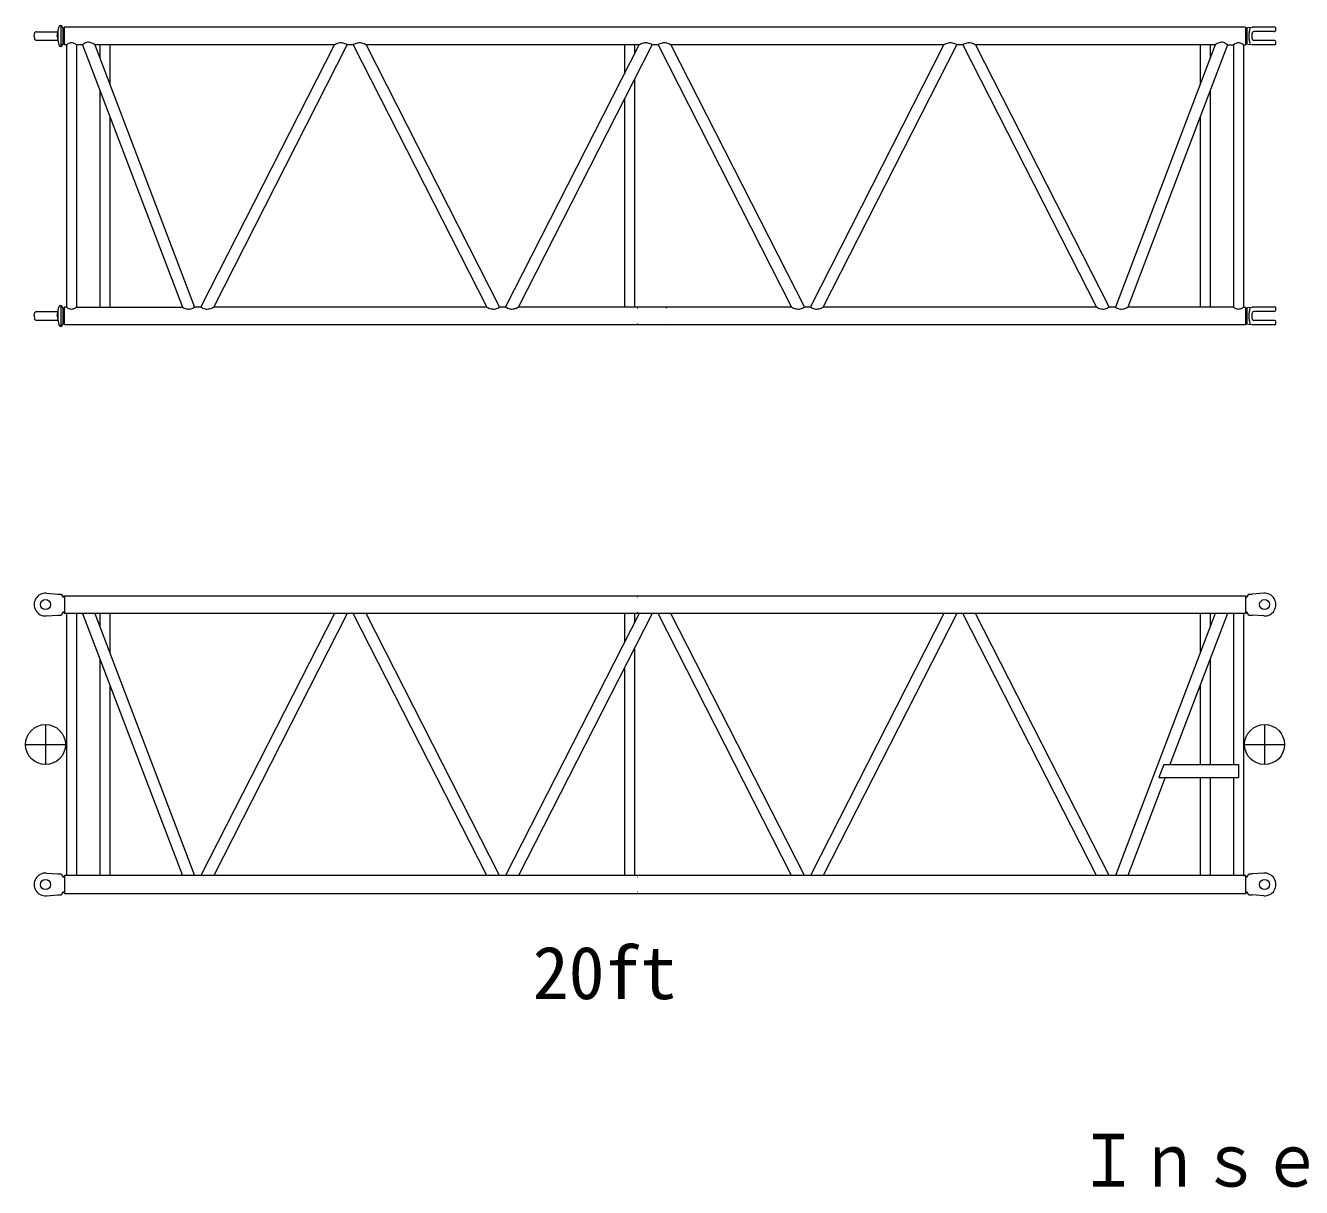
# Model space of a CAD drawing. Units: millimetres on the paper. Extents: x -420 to 420, y -297 to 297.
# Drawn here: x -255.3 to -148.9, y -96.3 to 0.5 of the extents above; entities that cross this region are included whole.
import ezdxf
from ezdxf.enums import TextEntityAlignment as Align

# ---------------------------------------------------------------- set-up
doc = ezdxf.new("R2010")
doc.units = ezdxf.units.MM
doc.linetypes.add('CHAIN1', pattern=[8, 5, -1, 1, -1])
doc.layers.add('0-0_0', color=7, linetype='Continuous', lineweight=18)
doc.styles.add('ＭＳ ゴシック', font='')
doc.styles.get('ＭＳ ゴシック').set_extended_font_data('MS Gothic')

msp = doc.modelspace()

# ---------------------------------------------------------------- linework, layer by layer
at = {"layer": '0-0_0'}
for p, q in [((-254.367, 0.031), (-252.645, 0.031)), ((-252.638, -0.328), (-252.508, 0.41)), ((-252.575, 0.031), (-252.575, -0.686)), ((-252.344, 0.547), (-252.296, 0.547)), ((-252.296, 0.547), (-252.166, 0.322)), ((-252.296, -1.203), (-252.296, 0.547)), ((-252.157, 0.294), (-252.157, -0.961)), ((-252.137, 0.306), (-252.075, 0.306)), ((-252.013, 0.413), (-252.075, 0.306)), ((-252.075, -0.961), (-252.075, 0.306)), ((-252.013, -1.068), (-252.013, 0.413)), ((-153.604, 0.413), (-252.013, 0.413)), ((-153.604, 0.413), (-153.542, 0.306)), ((-153.604, 0.413), (-153.604, -1.068)), ((-153.542, -0.961), (-153.542, 0.306)), ((-153.542, 0.306), (-153.48, 0.306)), ((-153.46, -0.967), (-153.46, 0.312)), ((-153.415, 0.384), (-153.451, 0.322)), ((-153.415, 0.384), (-153.042, 0.414)), ((-151.142, 0.414), (-153.042, 0.414)), ((-151.225, 0.043), (-152.908, 0.043)), ((-151.058, 0.21), (-151.058, 0.331)), ((-254.558, -0.328), (-254.532, -0.116)), ((-254.558, -0.328), (-254.532, -0.54)), ((-254.367, -0.686), (-252.645, -0.686)), ((-252.638, -0.328), (-252.508, -1.065)), ((-252.166, -0.978), (-252.296, -1.203)), ((-252.075, -0.961), (-252.137, -0.961)), ((-252.013, -1.068), (-252.075, -0.961)), ((-153.604, -1.068), (-153.542, -0.961)), ((-153.542, -0.961), (-153.48, -0.961)), ((-153.415, -1.04), (-153.451, -0.978)), ((-153.042, -1.069), (-153.415, -1.04)), ((-153.042, -0.565), (-153.042, -0.09)), ((-151.225, -0.698), (-152.908, -0.698)), ((-151.058, -0.986), (-151.058, -0.865)), ((-252.344, -1.203), (-252.296, -1.203)), ((-251.865, -1.068), (-252.013, -1.068)), ((-251.865, -1.068), (-251.865, -22.92)), ((-250.518, -1.068), (-251.018, -1.068)), ((-251.018, -1.068), (-251.018, -22.92)), ((-250.518, -1.068), (-242.202, -22.92)), ((-229.527, -1.068), (-249.498, -1.068)), ((-249.498, -1.068), (-241.182, -22.92)), ((-249.082, -1.068), (-249.082, -2.163)), ((-248.235, -1.068), (-248.235, -4.388)), ((-240.66, -22.92), (-229.527, -1.068)), ((-239.59, -22.92), (-228.457, -1.068)), ((-227.96, -1.068), (-228.457, -1.068)), ((-227.96, -1.068), (-216.827, -22.92)), ((-226.89, -1.068), (-215.757, -22.92)), ((-204.127, -1.068), (-226.89, -1.068)), ((-215.26, -22.92), (-204.127, -1.068)), ((-214.19, -22.92), (-203.057, -1.068)), ((-205.365, -1.068), (-205.365, -3.499)), ((-204.518, -1.068), (-204.518, -1.837)), ((-202.56, -1.068), (-203.057, -1.068)), ((-202.56, -1.068), (-191.427, -22.92)), ((-201.49, -1.068), (-190.357, -22.92)), ((-178.727, -1.068), (-201.49, -1.068)), ((-189.86, -22.92), (-178.727, -1.068)), ((-188.79, -22.92), (-177.657, -1.068)), ((-177.16, -1.068), (-177.657, -1.068)), ((-177.16, -1.068), (-166.027, -22.92)), ((-156.118, -1.068), (-176.09, -1.068)), ((-176.09, -1.068), (-164.957, -22.92)), ((-156.118, -1.068), (-164.435, -22.92)), ((-155.098, -1.068), (-163.415, -22.92)), ((-157.382, -1.068), (-157.382, -4.388)), ((-156.535, -1.068), (-156.535, -2.163)), ((-155.098, -1.068), (-154.598, -1.068)), ((-154.598, -1.068), (-154.598, -22.92)), ((-153.752, -1.068), (-153.752, -22.92)), ((-153.752, -1.068), (-153.604, -1.068)), ((-151.142, -1.069), (-153.042, -1.069)), ((-204.518, -3.937), (-204.518, -22.92)), ((-249.082, -4.843), (-249.082, -22.92)), ((-156.535, -4.843), (-156.535, -22.92)), ((-205.365, -5.599), (-205.365, -22.92)), ((-248.235, -7.068), (-248.235, -22.92)), ((-157.382, -7.068), (-157.382, -22.92)), ((-254.367, -23.303), (-252.645, -23.303)), ((-252.638, -23.661), (-252.508, -22.924)), ((-252.575, -23.303), (-252.575, -24.019)), ((-252.344, -22.786), (-252.296, -22.786)), ((-252.296, -24.536), (-252.296, -22.786)), ((-252.296, -22.786), (-252.166, -23.011)), ((-252.157, -23.039), (-252.157, -24.294)), ((-252.137, -23.028), (-252.075, -23.028)), ((-252.013, -22.92), (-252.075, -23.028)), ((-252.075, -24.294), (-252.075, -23.028)), ((-252.013, -24.402), (-252.013, -22.92)), ((-251.865, -22.92), (-252.013, -22.92)), ((-251.018, -22.92), (-242.202, -22.92)), ((-240.66, -22.92), (-241.181, -22.92)), ((-216.826, -22.92), (-239.59, -22.92)), ((-215.236, -22.92), (-215.757, -22.92)), ((-191.427, -22.92), (-214.215, -22.92)), ((-189.86, -22.92), (-190.357, -22.92)), ((-166.027, -22.92), (-188.79, -22.92)), ((-164.435, -22.92), (-164.957, -22.92)), ((-154.598, -22.92), (-163.415, -22.92)), ((-153.752, -22.92), (-153.604, -22.92)), ((-153.604, -22.92), (-153.542, -23.028)), ((-153.604, -22.92), (-153.604, -24.402)), ((-153.542, -24.294), (-153.542, -23.028)), ((-153.542, -23.028), (-153.48, -23.028)), ((-153.46, -24.301), (-153.46, -23.021)), ((-153.415, -22.949), (-153.451, -23.011)), ((-153.415, -22.949), (-153.042, -22.919)), ((-151.142, -22.919), (-153.042, -22.919)), ((-151.225, -23.29), (-152.908, -23.29)), ((-151.058, -23.123), (-151.058, -23.003)), ((-254.558, -23.661), (-254.532, -23.449)), ((-254.558, -23.661), (-254.532, -23.873)), ((-254.367, -24.019), (-252.645, -24.019)), ((-252.638, -23.661), (-252.508, -24.398)), ((-252.166, -24.311), (-252.296, -24.536)), ((-252.075, -24.294), (-252.137, -24.294)), ((-252.013, -24.402), (-252.075, -24.294)), ((-153.604, -24.402), (-252.013, -24.402)), ((-153.604, -24.402), (-153.542, -24.294)), ((-153.542, -24.294), (-153.48, -24.294)), ((-153.415, -24.373), (-153.451, -24.311)), ((-153.042, -24.403), (-153.415, -24.373)), ((-153.042, -23.898), (-153.042, -23.423)), ((-151.142, -24.403), (-153.042, -24.403)), ((-151.225, -24.032), (-152.908, -24.032)), ((-151.058, -24.319), (-151.058, -24.198)), ((-252.344, -24.536), (-252.296, -24.536)), ((-253.537, -46.775), (-252.575, -46.848)), ((-152.08, -46.775), (-153.042, -46.848)), ((-252.575, -46.848), (-252.296, -46.848)), ((-252.296, -46.848), (-252.166, -47.073)), ((-252.137, -47.089), (-252.092, -47.089)), ((-252.092, -47.089), (-252.03, -46.982)), ((-252.03, -46.982), (-153.587, -46.982)), ((-252.03, -46.982), (-252.03, -48.464)), ((-252.03, -46.982), (-252.03, -48.464)), ((-153.525, -47.089), (-153.587, -46.982)), ((-153.587, -46.982), (-153.587, -48.464)), ((-153.525, -47.089), (-153.48, -47.089)), ((-153.451, -47.073), (-153.321, -46.848)), ((-153.321, -46.848), (-153.042, -46.848)), ((-253.537, -48.67), (-252.575, -48.598)), ((-252.575, -48.598), (-252.296, -48.598)), ((-252.166, -48.373), (-252.296, -48.598)), ((-252.092, -48.356), (-252.137, -48.356)), ((-252.092, -48.356), (-252.03, -48.464)), ((-153.587, -48.464), (-252.03, -48.464)), ((-251.865, -48.464), (-251.865, -70.315)), ((-251.018, -48.464), (-251.018, -70.315)), ((-250.518, -48.464), (-242.202, -70.315)), ((-249.498, -48.464), (-241.182, -70.315)), ((-249.082, -48.464), (-249.082, -49.558)), ((-248.235, -48.464), (-248.235, -51.783)), ((-229.527, -48.464), (-240.66, -70.315)), ((-228.457, -48.464), (-239.59, -70.315)), ((-216.827, -70.315), (-227.96, -48.464)), ((-215.757, -70.315), (-226.89, -48.464)), ((-204.127, -48.464), (-215.26, -70.315)), ((-203.057, -48.464), (-214.19, -70.315)), ((-205.365, -48.464), (-205.365, -50.894)), ((-204.518, -48.464), (-204.518, -49.232)), ((-191.427, -70.315), (-202.56, -48.464)), ((-190.357, -70.315), (-201.49, -48.464)), ((-178.727, -48.464), (-189.86, -70.315)), ((-177.657, -48.464), (-188.79, -70.315)), ((-166.027, -70.315), (-177.16, -48.464)), ((-164.957, -70.315), (-176.09, -48.464)), ((-156.118, -48.464), (-164.435, -70.315)), ((-155.098, -48.464), (-159.891, -61.056)), ((-157.382, -48.464), (-157.382, -51.783)), ((-156.535, -48.464), (-156.535, -49.558)), ((-154.598, -48.464), (-154.598, -61.056)), ((-153.752, -48.464), (-153.752, -70.315)), ((-153.525, -48.356), (-153.587, -48.464)), ((-153.525, -48.356), (-153.48, -48.356)), ((-153.321, -48.598), (-153.451, -48.373)), ((-153.321, -48.598), (-153.042, -48.598)), ((-152.08, -48.67), (-153.042, -48.598)), ((-204.518, -51.416), (-204.518, -70.315)), ((-249.082, -52.239), (-249.082, -70.315)), ((-205.365, -52.994), (-205.365, -70.315)), ((-156.535, -52.239), (-156.535, -61.056)), ((-248.235, -54.463), (-248.235, -70.315)), ((-157.382, -54.463), (-157.382, -61.056)), ((-160.401, -61.056), (-160.813, -62.139)), ((-160.401, -61.056), (-154.175, -61.056)), ((-154.175, -61.056), (-154.175, -62.139)), ((-160.303, -62.139), (-163.415, -70.315)), ((-160.813, -62.139), (-154.175, -62.139)), ((-157.382, -62.139), (-157.382, -70.315)), ((-156.535, -62.139), (-156.535, -70.315)), ((-154.598, -62.139), (-154.598, -70.315)), ((-253.537, -70.109), (-252.575, -70.181)), ((-252.575, -70.181), (-252.296, -70.181)), ((-252.296, -70.181), (-252.166, -70.406)), ((-153.451, -70.406), (-153.321, -70.181)), ((-153.321, -70.181), (-153.042, -70.181)), ((-152.08, -70.109), (-153.042, -70.181)), ((-252.137, -70.423), (-252.092, -70.423)), ((-252.092, -70.423), (-252.03, -70.315)), ((-252.03, -70.315), (-252.03, -71.797)), ((-153.587, -70.315), (-252.03, -70.315)), ((-153.752, -70.315), (-153.587, -70.315)), ((-153.525, -70.423), (-153.587, -70.315)), ((-153.587, -70.315), (-153.587, -71.797)), ((-153.525, -70.423), (-153.48, -70.423)), ((-253.537, -72.003), (-252.575, -71.931)), ((-252.575, -71.931), (-252.296, -71.931)), ((-252.166, -71.706), (-252.296, -71.931)), ((-252.092, -71.689), (-252.137, -71.689)), ((-252.092, -71.689), (-252.03, -71.797)), ((-252.03, -71.797), (-153.587, -71.797)), ((-153.525, -71.689), (-153.587, -71.797)), ((-153.525, -71.689), (-153.48, -71.689)), ((-153.321, -71.931), (-153.451, -71.706)), ((-153.321, -71.931), (-153.042, -71.931)), ((-152.08, -72.003), (-153.042, -71.931))]:
    msp.add_line(p, q, dxfattribs=at)
at = {"layer": '0-0_0', "linetype": 'CHAIN1'}
for p, q in [((-253.608, -57.723), (-253.608, -61.056)), ((-152.008, -57.723), (-152.008, -61.056)), ((-255.275, -59.389), (-251.942, -59.389)), ((-153.675, -59.389), (-150.342, -59.389))]:
    msp.add_line(p, q, dxfattribs=at)
at = {"layer": '0-0_0'}
for centre, radius in [((-253.608, -47.723), 0.417), ((-152.008, -47.723), 0.417), ((-253.608, -59.389), 1.667), ((-152.008, -59.389), 1.667), ((-253.608, -71.056), 0.425), ((-152.008, -71.056), 0.417)]:
    msp.add_circle(centre, radius, dxfattribs=at)
for centre, radius, start, end in [((-254.367, -0.136), 0.167, 90.00026, 173), ((-252.645, 0.114), 0.0833, 270.00138, 350.00024), ((-252.344, 0.381), 0.167, 89.99873, 169.99975), ((-252.137, 0.339), 0.0333, 210.00183, 270.00362), ((-153.48, 0.339), 0.0333, 270.00051, 330.00024), ((-152.382, -0.243), 0.936, 162.34553, 169.96578), ((-157.135, 1.278), 4.054, 342.23615, 343.99492), ((-153.34, 0.31), 0.127, 347.77983, 43.74114), ((-153.814, 0.326), 0.6, 343.95944, 355.85139), ((-152.908, -0.09), 0.133, 90.00004, 180.00002), ((-151.225, 0.21), 0.167, 269.99996, 359.99996), ((-151.142, 0.331), 0.0833, 359.99996, 89.99998), ((-254.367, -0.519), 0.167, 187.00005, 270.00035), ((-252.645, -0.769), 0.0833, 9.99967, 89.99807), ((-252.137, -0.994), 0.0333, 89.99638, 149.99817), ((-251.354, -1.705), 0.817, 107.12392, 128.79428), ((-251.442, -1.422), 0.521, 73.00185, 106.99845), ((-251.53, -1.705), 0.817, 51.20576, 72.87627), ((-249.905, -1.719), 0.894, 109.05154, 133.30846), ((-250.024, -1.43), 0.582, 70.1119, 107.3475), ((-250.16, -1.85), 1.024, 49.75938, 70.92191), ((-228.907, -2.061), 1.17, 103.39216, 121.96022), ((-228.98, -1.736), 0.837, 77.77837, 103.74154), ((-229.044, -1.945), 1.055, 56.18215, 76.76774), ((-227.373, -1.945), 1.055, 103.2317, 123.8179), ((-227.437, -1.736), 0.837, 76.25835, 102.22099), ((-227.509, -2.061), 1.17, 58.03978, 76.60773), ((-203.507, -2.061), 1.17, 103.39216, 121.96022), ((-203.58, -1.736), 0.837, 77.77837, 103.74154), ((-203.644, -1.945), 1.055, 56.18215, 76.76774), ((-201.973, -1.945), 1.055, 103.2317, 123.8179), ((-202.037, -1.736), 0.837, 76.25835, 102.22099), ((-202.109, -2.061), 1.17, 58.03978, 76.60773), ((-178.107, -2.061), 1.17, 103.39216, 121.96022), ((-178.18, -1.736), 0.837, 77.77837, 103.74154), ((-178.244, -1.945), 1.055, 56.18215, 76.76774), ((-176.573, -1.945), 1.055, 103.2317, 123.8179), ((-176.637, -1.736), 0.837, 76.25835, 102.22099), ((-176.709, -2.061), 1.17, 58.03978, 76.60773), ((-155.457, -1.85), 1.024, 109.07809, 130.24062), ((-155.593, -1.43), 0.582, 72.6525, 109.8881), ((-155.711, -1.719), 0.894, 46.69154, 70.94846), ((-154.087, -1.705), 0.817, 107.12373, 128.79424), ((-154.175, -1.422), 0.521, 73.00155, 106.99815), ((-154.263, -1.705), 0.817, 51.20572, 72.87608), ((-153.48, -0.994), 0.0333, 30.00129, 90.00255), ((-151.189, -0.318), 2.132, 176.90667, 180.25187), ((-151.189, -0.337), 2.132, 179.74808, 183.09371), ((-152.215, -0.263), 1.103, 170.45206, 176.91499), ((-152.215, -0.393), 1.103, 183.08538, 189.54816), ((-152.382, -0.413), 0.936, 190.03463, 197.65474), ((-157.134, -1.933), 4.054, 16.00511, 17.76394), ((-153.34, -0.965), 0.127, 316.25755, 12.22143), ((-153.814, -0.981), 0.6, 4.14942, 16.0408), ((-152.908, -0.565), 0.133, 179.99998, 269.99997), ((-151.225, -0.865), 0.167, 359.99996, 89.99998), ((-151.142, -0.986), 0.0833, 269.99996, 359.99996), ((-252.344, -1.036), 0.167, 189.99982, 269.99876), ((-254.367, -23.469), 0.167, 90.00026, 173), ((-252.645, -23.219), 0.0833, 270.00138, 350.00024), ((-252.344, -22.953), 0.167, 89.99873, 169.99975), ((-252.137, -22.994), 0.0333, 210.00183, 270.00362), ((-251.354, -22.284), 0.817, 231.20572, 252.87608), ((-251.442, -22.566), 0.521, 253.00155, 286.99815), ((-251.53, -22.284), 0.817, 287.12373, 308.79424), ((-241.607, -22.007), 1.09, 236.87938, 255.99154), ((-241.682, -22.327), 0.762, 255.67096, 283.01643), ((-241.751, -22.098), 1, 283.89258, 304.71099), ((-240.073, -22.043), 1.056, 236.19422, 256.77647), ((-240.137, -22.252), 0.838, 257.78842, 283.73396), ((-240.209, -21.926), 1.171, 283.38462, 301.94581), ((-216.207, -21.929), 1.169, 238.02495, 256.59968), ((-216.28, -22.254), 0.836, 256.25074, 282.23165), ((-216.344, -22.044), 1.054, 283.24075, 303.82995), ((-214.673, -22.043), 1.056, 236.19422, 256.77647), ((-214.666, -22.098), 1, 235.28903, 256.1071), ((-214.737, -22.252), 0.838, 257.78842, 283.73396), ((-214.735, -22.327), 0.762, 256.98296, 284.32901), ((-214.81, -22.007), 1.09, 284.00901, 303.12108), ((-214.809, -21.926), 1.171, 283.38462, 301.94581), ((-204.28, -22.994), 0.0333, 270.00051, 330.00024), ((-201.942, -23.003), 0.0833, 359.99996, 89.99998), ((-190.807, -21.929), 1.169, 238.02495, 256.59968), ((-190.88, -22.254), 0.836, 256.25074, 282.23165), ((-190.944, -22.044), 1.054, 283.24075, 303.82995), ((-189.273, -22.043), 1.056, 236.19422, 256.77647), ((-189.337, -22.252), 0.838, 257.78842, 283.73396), ((-189.409, -21.926), 1.171, 283.38462, 301.94581), ((-165.407, -21.929), 1.169, 238.02495, 256.59968), ((-165.48, -22.254), 0.836, 256.25074, 282.23165), ((-165.544, -22.044), 1.054, 283.24075, 303.82995), ((-163.873, -22.044), 1.054, 236.17005, 256.75925), ((-163.937, -22.254), 0.836, 257.76835, 283.74926), ((-164.009, -21.929), 1.169, 283.40032, 301.97505), ((-154.087, -22.284), 0.817, 231.20576, 252.87627), ((-154.175, -22.566), 0.521, 253.00185, 286.99845), ((-154.263, -22.284), 0.817, 287.12392, 308.79428), ((-153.48, -22.994), 0.0333, 270.00051, 330.00024), ((-152.382, -23.576), 0.936, 162.34553, 169.96578), ((-157.135, -22.055), 4.054, 342.23615, 343.99492), ((-153.34, -23.024), 0.127, 347.77983, 43.74113), ((-153.814, -23.007), 0.6, 343.95943, 355.85139), ((-152.908, -23.423), 0.133, 90.00004, 180.00002), ((-151.225, -23.123), 0.167, 269.99996, 359.99996), ((-151.142, -23.003), 0.0833, 359.99996, 89.99998), ((-254.367, -23.853), 0.167, 187.00005, 270.00035), ((-252.645, -24.103), 0.0833, 9.99967, 89.99807), ((-252.344, -24.369), 0.167, 189.99982, 269.99876), ((-252.137, -24.328), 0.0333, 89.99638, 149.99817), ((-204.28, -24.328), 0.0333, 30.00129, 90.00255), ((-201.942, -24.319), 0.0833, 269.99996, 359.99996), ((-153.48, -24.328), 0.0333, 30.00129, 90.00255), ((-151.189, -23.652), 2.132, 176.90667, 180.25187), ((-151.189, -23.67), 2.132, 179.74804, 183.0939), ((-152.216, -23.726), 1.103, 183.08563, 189.54887), ((-152.215, -23.596), 1.103, 170.45206, 176.91499), ((-152.382, -23.746), 0.936, 190.03538, 197.65494), ((-157.133, -25.266), 4.053, 16.00471, 17.76413), ((-153.34, -24.298), 0.127, 316.25871, 12.21991), ((-153.814, -24.314), 0.6, 4.1484, 16.04039), ((-152.908, -23.898), 0.133, 179.99998, 269.99997), ((-151.225, -24.198), 0.167, 359.99996, 89.99998), ((-151.142, -24.319), 0.0833, 269.99996, 359.99996), ((-253.608, -47.723), 0.95, 85.70112, 274.29936), ((-152.008, -47.723), 0.95, 265.70082, 94.29912), ((-252.137, -47.056), 0.0333, 210.00183, 270.00362), ((-204.28, -47.056), 0.0333, 269.99472, 329.99735), ((-153.48, -47.056), 0.0333, 269.99472, 329.99735), ((-252.137, -48.389), 0.0333, 89.99638, 149.99817), ((-204.28, -48.389), 0.0333, 29.9991, 89.99818), ((-153.48, -48.389), 0.0333, 29.9991, 89.99818), ((-253.608, -71.056), 0.95, 85.70112, 274.29936), ((-152.008, -71.056), 0.95, 265.70082, 94.29912), ((-252.137, -70.389), 0.0333, 210.00183, 270.00362), ((-204.28, -70.389), 0.0333, 269.99472, 329.99735), ((-153.48, -70.389), 0.0333, 269.99472, 329.99735), ((-252.137, -71.723), 0.0333, 89.99638, 149.99817), ((-204.28, -71.723), 0.0333, 29.9991, 89.99818), ((-153.48, -71.723), 0.0333, 29.9991, 89.99818)]:
    msp.add_arc(centre, radius, start, end, dxfattribs=at)

# ---------------------------------------------------------------- texts
at = {"layer": '0-0_0', "style": 'ＭＳ ゴシック'}
msp.add_text('20ft', height=4.399, dxfattribs=at).set_placement((-213.002, -81.929), align=Align.BOTTOM_LEFT)
at = {"layer": '0-0_0', "style": 'ＭＳ ゴシック', "width": 0.85}
msp.add_text('Ｉｎｓｅｒｔ\u3000Ｂｏｏｍ', height=4.399, dxfattribs=at).set_placement((-167.568, -97.561), align=Align.BOTTOM_LEFT)

doc.saveas('drawing.dxf')
